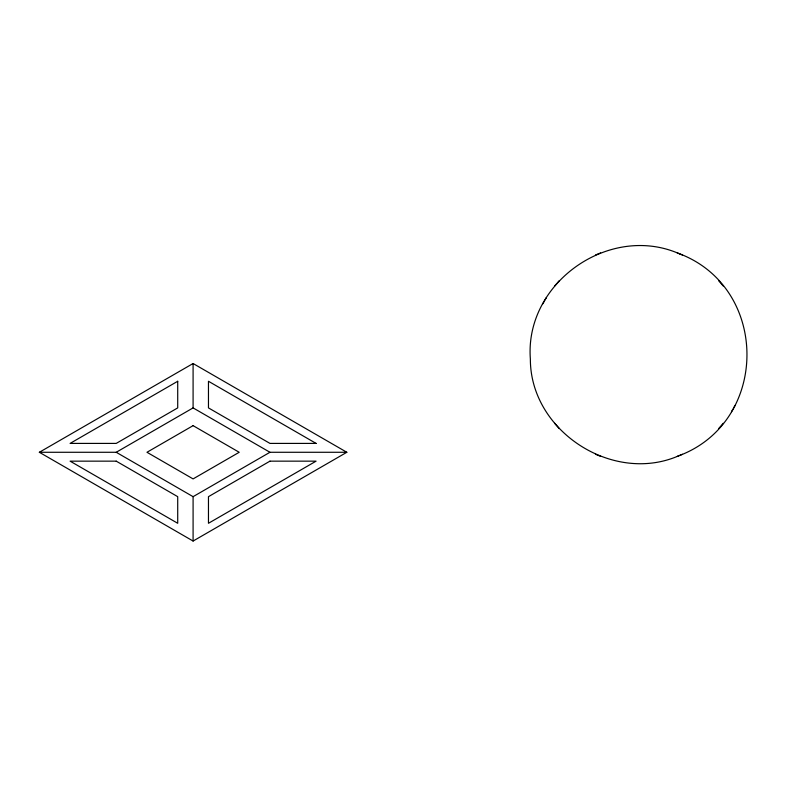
<?xml version="1.0" encoding="UTF-8"?>
<svg xmlns="http://www.w3.org/2000/svg" width="787" height="787" viewBox="0 0 787 787"><rect width="100%" height="100%" fill="white"/><g stroke="black" fill="none" stroke-linecap="round" stroke-linejoin="round"><path stroke-width="1.18" d="M679.496 253.827C609.846 222.987 524.496 282.602 530.359 359C530.231 431.532 613.624 484.989 679.496 455.457M677.253 456.362C770.188 423.101 770.188 286.183 677.253 252.922M542.823 303.841L544.378 301.136M544.899 300.221L546.414 297.575M731.467 411.709L732.982 409.063M733.504 408.148L735.048 405.443M554.648 285.996L556.704 283.635M557.226 283.015L559.223 280.723M718.659 428.551L720.646 426.269M721.177 425.649L723.233 423.288M39.35 452.279L193.09 363.515L346.831 452.279L193.09 541.043L39.35 452.279L116.22 452.279L193.09 407.902L269.961 452.279L346.831 452.279M116.22 452.279L193.09 496.666L269.961 452.279M595.454 255.018L597.854 254.044M598.376 253.827L600.619 252.922M680.017 455.24L682.427 454.266M680.017 254.044L682.427 255.018M595.454 454.266L600.629 456.362M718.659 280.723L720.646 283.015M721.177 283.635L723.233 285.996M554.648 423.288L559.223 428.551M193.09 363.515L193.09 407.902M193.09 496.666L193.09 541.043M177.714 381.272L70.102 443.406L116.22 443.406L177.714 407.902L177.714 381.272M193.09 425.649L146.972 452.279L193.09 478.909L239.209 452.279L193.09 425.649M269.961 461.152L208.466 496.666L208.466 523.286L316.079 461.152L269.961 461.152M316.079 443.406L269.961 443.406L208.466 407.902L208.466 381.272L316.079 443.406M116.22 461.152L70.102 461.152L177.714 523.286L177.714 496.666L116.22 461.152"/></g></svg>
